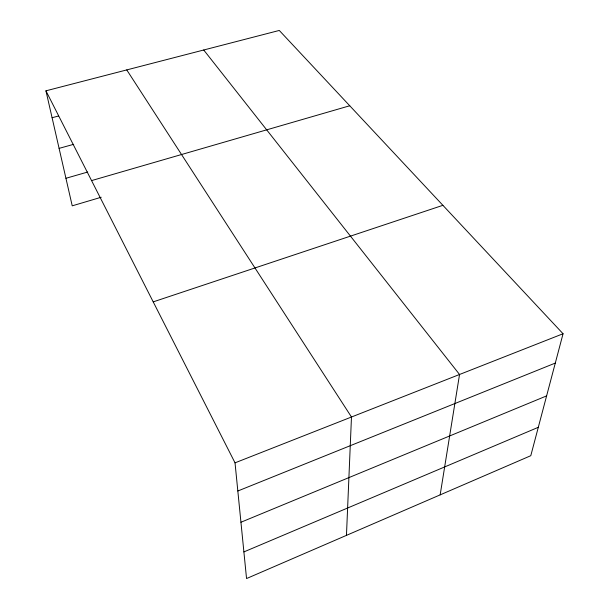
<?xml version="1.0" encoding="UTF-8"?>
<svg xmlns="http://www.w3.org/2000/svg" width="609" height="609" viewBox="0 0 609 609"><rect width="100%" height="100%" fill="white"/><g stroke="black" fill="none" stroke-linecap="round" stroke-linejoin="round"><path stroke-width="0.91" d="M346.46 535.364L351.477 417.013L126.756 69.913M440.162 494.873L459.544 374.482L203.726 49.999M563.059 333.747L530.789 455.699L246.546 578.55L235.028 462.84L45.941 90.825L279.28 30.45L563.059 333.747L235.028 462.84M243.897 551.914L538.303 427.305M240.943 522.24L546.616 395.888M237.83 490.999L555.294 363.078M153.217 301.874L442.903 205.324M101.231 197.247L72.227 205.834L45.941 90.825M91.571 180.599L349.749 105.768M65.932 178.285L87.734 172.027M59.096 148.368L73.697 144.318M52.092 117.72L58.51 116.007"/></g></svg>
